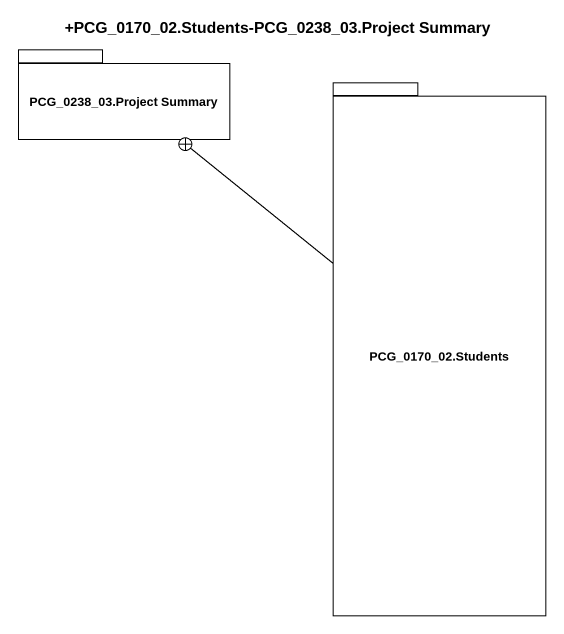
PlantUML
@startuml
title +PCG_0170_02.Students-PCG_0238_03.Project Summary
package "PCG_0238_03.Project Summary" as PCG_0238_03_Project_Summary {
}
package "PCG_0170_02.Students" as PCG_0170_02_Students {
}
PCG_0170_02_Students -up-+ PCG_0238_03_Project_Summary
@enduml
